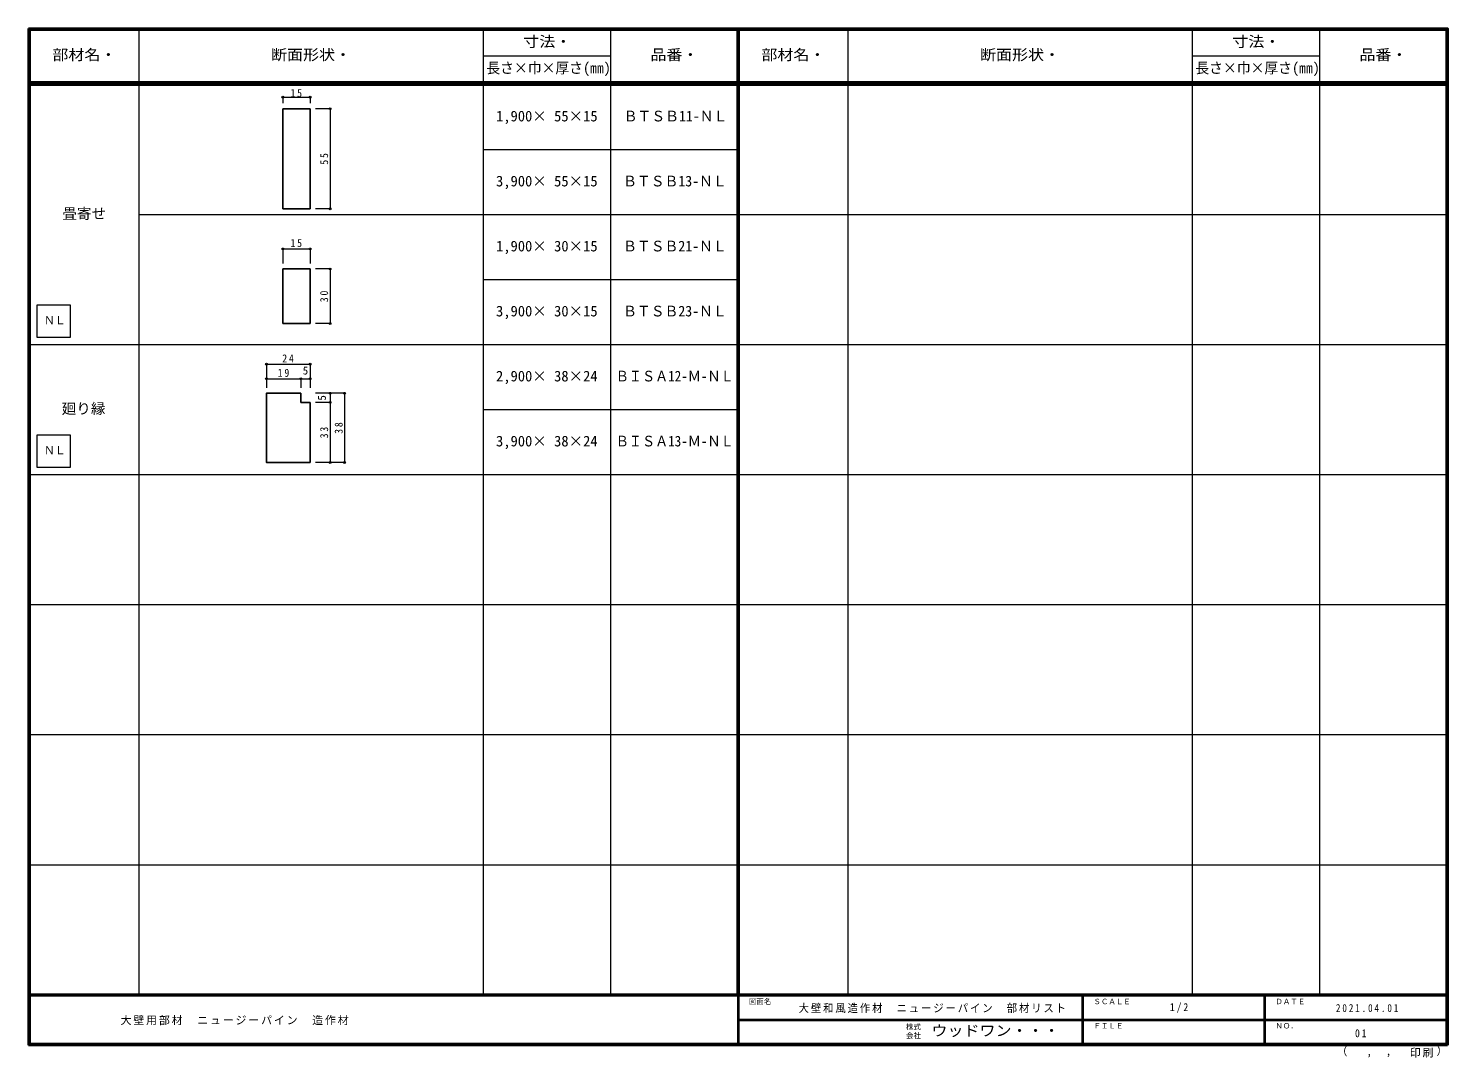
# Model space of a CAD drawing. Units: millimetres at full size, sheet at 1:2. Extents: x -400 to 380, y -287 to 278.
import ezdxf
from ezdxf.enums import TextEntityAlignment as Align

# ---------------------------------------------------------------- set-up
doc = ezdxf.new("R2010")
doc.units = ezdxf.units.MM
doc.header["$LTSCALE"] = 2
doc.header["$PDMODE"] = 32
doc.header["$PDSIZE"] = 1
for name, color, linetype, lineweight in [('0-4', 3, 'Continuous', 25), ('0-A', 7, 'Continuous', 18), ('0-B', 7, 'Continuous', 9), ('F-1', 6, 'Continuous', 40)]:
    doc.layers.add(name, color=color, linetype=linetype, lineweight=lineweight)
doc.layers.add('F-A', color=7, linetype='Continuous')
doc.styles.add('ＭＳ ゴシック', font='')
doc.styles.get('ＭＳ ゴシック').set_extended_font_data('MS Gothic')

msp = doc.modelspace()

# ---------------------------------------------------------------- linework, layer by layer
at = {"layer": '0-4'}
for p, q in [((-260.212, 234.196), (-260.212, 179.196)), ((-245.212, 234.196), (-260.212, 234.196)), ((-245.212, 179.196), (-245.212, 234.196)), ((-260.212, 179.196), (-245.212, 179.196)), ((-260.212, 146.152), (-260.212, 116.152)), ((-245.212, 146.152), (-260.212, 146.152)), ((-245.212, 116.152), (-245.212, 146.152)), ((-260.212, 116.152), (-245.212, 116.152)), ((-250.212, 77.847), (-250.212, 72.847)), ((-245.212, 72.847), (-250.212, 72.847)), ((-245.212, 72.847), (-245.212, 39.847))]:
    msp.add_line(p, q, dxfattribs=at)
msp.add_lwpolyline([(-250.212, 77.847), (-269.212, 77.847), (-269.212, 39.847), (-245.212, 39.847)], dxfattribs=at)
at = {"layer": '0-A'}
for p, q in [((-395.214, 126.473), (-376.964, 126.473)), ((-395.214, 108.473), (-395.214, 126.473)), ((-376.964, 126.473), (-376.964, 108.473)), ((-376.964, 108.473), (-395.214, 108.473)), ((-395.214, 55.044), (-376.964, 55.044)), ((-395.214, 37.044), (-395.214, 55.044)), ((-376.964, 55.044), (-376.964, 37.044)), ((-376.964, 37.044), (-395.214, 37.044))]:
    msp.add_line(p, q, dxfattribs=at)
at = {"layer": '0-B', "color": 4}
for p, q in [((-260.212, 240.536), (-260.212, 237.196)), ((-260.212, 240.536), (-245.212, 240.536)), ((-245.212, 240.536), (-245.212, 237.196)), ((-234.212, 234.196), (-242.212, 234.196)), ((-234.212, 234.196), (-234.212, 179.196)), ((-234.212, 179.196), (-242.212, 179.196)), ((-260.212, 157.152), (-260.212, 149.152)), ((-260.212, 157.152), (-245.212, 157.152)), ((-245.212, 157.152), (-245.212, 149.152)), ((-234.212, 146.152), (-242.212, 146.152)), ((-234.212, 146.152), (-234.212, 116.152)), ((-234.212, 116.152), (-242.212, 116.152)), ((-269.212, 93.847), (-245.212, 93.847)), ((-269.212, 93.847), (-269.212, 80.847)), ((-245.212, 93.847), (-245.212, 80.847)), ((-269.212, 85.847), (-245.212, 85.847)), ((-250.212, 85.847), (-250.212, 80.847)), ((-226.212, 77.847), (-242.212, 77.847)), ((-234.212, 72.847), (-242.212, 72.847)), ((-234.212, 77.847), (-234.212, 39.847)), ((-226.212, 77.847), (-226.212, 39.847)), ((-226.212, 39.847), (-242.212, 39.847))]:
    msp.add_line(p, q, dxfattribs=at)
at = {"layer": '0-B'}
for p in [(-260.212, 240.536), (-245.212, 240.536), (-234.212, 234.196), (-234.212, 179.196), (-260.212, 157.152), (-245.212, 157.152), (-234.212, 146.152), (-234.212, 116.152), (-269.212, 93.847), (-245.212, 93.847), (-269.212, 85.847), (-250.212, 85.847), (-245.212, 85.847), (-234.212, 77.847), (-226.212, 77.847), (-234.212, 72.847), (-234.212, 39.847), (-226.212, 39.847)]:
    msp.add_point(p, dxfattribs=at)
at = {"layer": 'F-1'}
for p, q in [((-400, 278.333), (-400, -280.333)), ((-400, 278), (380, 278)), ((-400, 277.667), (380, 277.667)), ((-399.667, 278.333), (-399.667, -280.333)), ((-399.333, 278.333), (-399.333, -280.333)), ((-10.333, 278.337), (-10.333, -253)), ((-10, 278.333), (-10, -253)), ((-9.667, 278.337), (-9.667, -253)), ((379.333, 278.333), (379.333, -280.333)), ((379.667, 278.333), (379.667, -280.333)), ((380, 248.667), (-400, 248.667)), ((380, 247.333), (-400, 247.333)), ((380, -252.667), (-400, -252.667)), ((380, -253), (-400, -253)), ((-10, -253), (-10, -279.667)), ((179.333, -253), (179.333, -279.667)), ((279.333, -253), (279.333, -279.667)), ((-10, -266.333), (379.333, -266.334)), ((380, -279.667), (-400, -279.667)), ((380, -280), (-400, -280)), ((380, -280.333), (-400, -280.333))]:
    msp.add_line(p, q, dxfattribs=at)
at = {"layer": 'F-1', "color": 7, "lineweight": 18}
for p, q in [((-339.333, 278.333), (-339.333, -252.667)), ((-150, 278.333), (-150, -253)), ((-80, 278.333), (-80, -253)), ((50.333, 278.333), (50.333, -252.667)), ((239.667, 278.333), (239.667, -253)), ((309.667, 278.333), (309.667, -253)), ((-80, 263.167), (-150, 263.167)), ((309.667, 263.167), (239.667, 263.167)), ((-9.667, 175.905), (-339.333, 175.905)), ((380, 175.905), (-9.667, 175.905)), ((380, 104.476), (-400, 104.476)), ((-9.667, 33.048), (-400, 33.048)), ((380, 33.048), (-9.667, 33.048)), ((380, -38.381), (-400, -38.381)), ((380, -109.81), (-400, -109.81))]:
    msp.add_line(p, q, dxfattribs=at)
at = {"layer": 'F-1', "color": 4, "lineweight": 9}
for p, q in [((-9.667, 211.619), (-150, 211.619)), ((-9.667, 140.191), (-150, 140.191)), ((-9.667, 68.762), (-150, 68.762))]:
    msp.add_line(p, q, dxfattribs=at)
at = {"layer": 'F-1'}
msp.add_lwpolyline([(-400, 278.333), (380, 278.333), (380, -280.333)], dxfattribs=at)
at = {"layer": 'F-1', "color": 7, "lineweight": 18}
msp.add_lwpolyline([(-400, -181.238), (-9.667, -181.238), (379.667, -181.238)], dxfattribs=at)

# ---------------------------------------------------------------- texts
at = {"layer": '0-A', "style": 'ＭＳ ゴシック'}
for s, height, p in [('1,900× 55×15', 5.865, (-143, 225.476)), ('3,900× 55×15', 5.865, (-143, 189.762)), ('畳寄せ', 5.865, (-381.333, 171.905)), ('1,900× 30×15', 5.865, (-143, 154.048)), ('3,900× 30×15', 5.865, (-143, 118.333)), ('ＮＬ', 4.399, (-391.464, 114.473)), ('2,900× 38×24', 5.865, (-143, 82.619)), ('廻り縁', 5.865, (-381.667, 64.762)), ('ＮＬ', 4.399, (-391.464, 43.044)), ('3,900× 38×24', 5.865, (-143, 46.905))]:
    msp.add_text(s, height=height, dxfattribs=at).set_placement(p, align=Align.BOTTOM_LEFT)
for s, width, p in [('ＢＴＳＢ11-ＮＬ', 0.95, (-72.833, 225.476)), ('ＢＴＳＢ13-ＮＬ', 0.95, (-73.167, 189.762)), ('ＢＴＳＢ21-ＮＬ', 0.95, (-73.167, 154.048)), ('ＢＴＳＢ23-ＮＬ', 0.95, (-73.167, 118.333)), ('ＢＩＳＡ12-Ｍ-ＮＬ', 0.9, (-77.167, 82.619)), ('ＢＩＳＡ13-Ｍ-ＮＬ', 0.9, (-77.167, 46.905))]:
    msp.add_text(s, height=5.865, dxfattribs=dict(at, width=width)).set_placement(p, align=Align.BOTTOM_LEFT)
at = {"layer": '0-B', "style": 'ＭＳ ゴシック'}
msp.add_text('5', height=4.399, dxfattribs=at).set_placement((-249.212, 86.847), align=Align.BOTTOM_LEFT)
msp.add_text('5', height=4.399, rotation=90, dxfattribs=at).set_placement((-235.212, 73.847), align=Align.BOTTOM_LEFT)
at = {"layer": '0-B', "char_height": 4.399, "attachment_point": 7, "style": 'ＭＳ ゴシック'}
for s, insert in [('\\T1.36;\\W0.9;15', (-255.962, 240.536)), ('\\T1.36;\\W0.9;15', (-255.962, 158.152)), ('\\T1.36;\\W0.9;24', (-260.462, 94.847)), ('\\T1.36;\\W0.9;19', (-262.962, 86.847))]:
    msp.add_mtext(s, dxfattribs=dict(at, insert=insert))
at = {"layer": '0-B', "char_height": 4.399, "attachment_point": 7, "rotation": 90, "style": 'ＭＳ ゴシック'}
for s, insert in [('\\T1.36;\\W0.9;55', (-235.212, 203.446)), ('\\T1.36;\\W0.9;30', (-235.212, 127.902)), ('\\T1.36;\\W0.9;33', (-235.212, 53.097)), ('\\T1.36;\\W0.9;38', (-227.212, 55.597))]:
    msp.add_mtext(s, dxfattribs=dict(at, insert=insert))
at = {"layer": 'F-1', "color": 7, "style": 'ＭＳ ゴシック', "width": 0.95}
for p in [(-148.3, 251.917), (241.367, 251.917)]:
    msp.add_text('長さ×巾×厚さ(㎜)', height=5.865, dxfattribs=at).set_placement(p, align=Align.BOTTOM_LEFT)
at = {"layer": 'F-A', "style": 'ＭＳ ゴシック', "width": 1.1}
for s, p in [('寸法・', (-128, 266.417)), ('寸法・', (261.667, 266.417)), ('部材名・', (-386.833, 259.167)), ('断面形状・', (-266.667, 259.167)), ('品番・', (-58.167, 259.167)), ('部材名・', (2.833, 259.167)), ('断面形状・', (123, 259.167)), ('品番・', (331.5, 259.167)), ('ウッドワン・・・', (96.333, -277))]:
    msp.add_text(s, height=5.865, dxfattribs=at).set_placement(p, align=Align.BOTTOM_LEFT)
at = {"layer": 'F-A', "style": 'ＭＳ ゴシック'}
for s, height, p in [('図面名', 2.933, (-4, -258.667)), ('ＳＣＡＬＥ', 2.933, (185.333, -258.667)), ('ＤＡＴＥ', 2.933, (285.333, -258.667)), ('株式', 2.933, (82.333, -272.6)), ('ＦＩＬＥ', 2.933, (185.333, -272)), ('ＮＯ．', 2.933, (285.333, -272)), ('会社', 2.933, (82.333, -277.4)), ('（', 4.399, (318.936, -287.221)), ('）', 4.399, (373.894, -286.942)), (',', 4.399, (335.418, -287.221)), (',', 4.399, (346.013, -287.035))]:
    msp.add_text(s, height=height, dxfattribs=at).set_placement(p, align=Align.BOTTOM_LEFT)
at = {"layer": 'F-A', "char_height": 4.399, "attachment_point": 7, "style": 'ＭＳ ゴシック'}
for s, insert in [('\\T1.18;\\W0.95;大壁和風造作材\u3000ニュージーパイン\u3000部材リスト', (23.333, -262.667)), ('\\T1.38;\\W0.9;1/2', (227.333, -262.667)), ('\\T1.17;大壁用部材\u3000ニュージーパイン\u3000造作材\u3000', (-349.333, -269.333)), ('\\T1.39;\\W0.85;2021.04.01', (318.583, -262.167)), ('\\T1.36;\\W0.9;01', (329.083, -276)), ('\\T1.17;印刷', (359.21, -287.128))]:
    msp.add_mtext(s, dxfattribs=dict(at, insert=insert))

doc.saveas('drawing.dxf')
